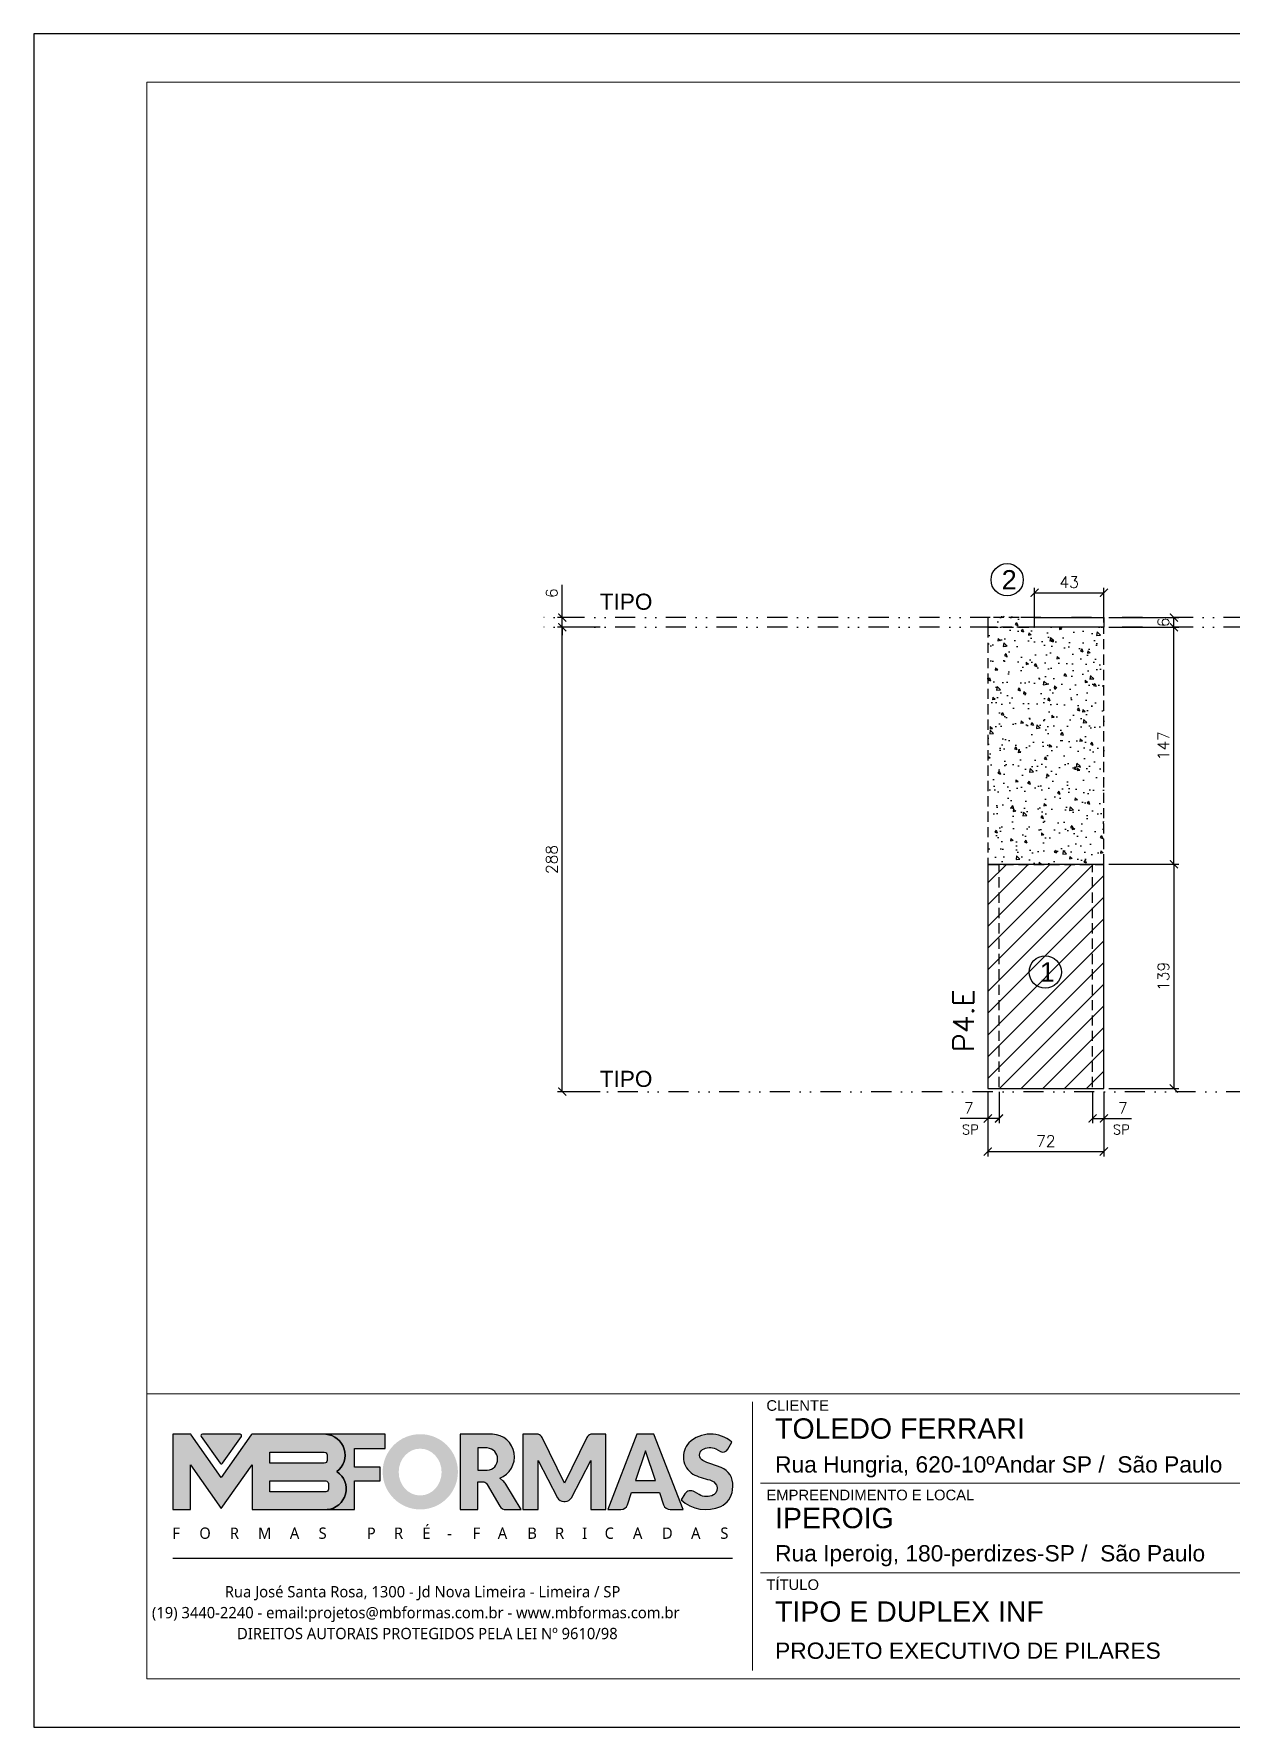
# Model space of a CAD drawing. Extents: x -23436 to 4767, y -3862 to 10024.
# Drawn here: x -15921 to -15179, y 5232 to 6282 of the extents above; entities that cross this region are included whole.
import ezdxf
from ezdxf.enums import TextEntityAlignment as Align

# ---------------------------------------------------------------- set-up
doc = ezdxf.new("R2010")
doc.units = 0
doc.header["$PDMODE"] = 2
doc.header["$PDSIZE"] = 10
doc.linetypes.add('DIVIDE2', pattern=[0.625, 0.25, -0.125, 0, -0.125, 0, -0.125])
doc.linetypes.add('HIDDEN', pattern=[9.525, 6.35, -3.175])
doc.layers.get('0').update_dxf_attribs({"lineweight": 13})
doc.layers.get('Defpoints').update_dxf_attribs({"lineweight": 13})
for name, color, linetype in [('Concreto', 250, 'HIDDEN'), ('Cota', 4, 'Continuous'), ('MB Logo', 254, 'Continuous'), ('Nível', 160, 'Continuous'), ('Painéis', 30, 'Continuous'), ('Reaproveitamento', 252, 'Continuous'), ('Romaneio', 10, 'Continuous'), ('Sarrafo de Pressão', 42, 'HIDDEN'), ('Texto Nível', 251, 'Continuous')]:
    doc.layers.add(name, color=color, linetype=linetype)
for name, color, linetype, lineweight in [('cotas', 4, 'Continuous', 13), ('FOLHA MB', 7, 'Continuous', 13), ('Texto Seção', 7, 'Continuous', 15)]:
    doc.layers.add(name, color=color, linetype=linetype, lineweight=lineweight)
doc.layers.add('Laje_Perimetro', color=7, linetype='Continuous', plot=False)
doc.styles.add('ARIAL', font='arial.ttf', dxfattribs={"oblique": 15, "height": 25})
doc.styles.add('MB_C01', font='arial.ttf', dxfattribs={"height": 1.3})
doc.styles.add('MB_C02', font='arial.ttf', dxfattribs={"height": 2})
doc.styles.add('MB_C03', font='arial.ttf', dxfattribs={"height": 2.5})
doc.styles.add('MB_C04', font='arial.ttf', dxfattribs={"height": 6})
doc.styles.add('MtXpl_Lucida_Sans_Un', font='l_10646.ttf')
doc.styles.add('REGUA-120', font='ROMANS.shx', dxfattribs={"height": 15})
doc.styles.add('ROMANS', font='romans.shx')
doc.dimstyles.new('Cota Paínel', dxfattribs={"dimtxt": 7, "dimasz": 5, "dimexe": 3, "dimexo": 3, "dimgap": 3, "dimtad": 1, "dimdec": 1, "dimzin": 12, "dimdsep": 46, "dimtxsty": 'ROMANS', "dimblk": 'ARCHTICK', "dimcen": 0, "dimclrd": 4, "dimclre": 4, "dimclrt": 1, "dimadec": 1, "dimazin": 3, "dimtfac": 1, "dimtdec": 1, "dimtmove": 0, "dimatfit": 3, "dimldrblk": 'OBLIQUE', "dimfxl": 0, "dimtolj": 1, "dimtzin": 12, "dimarcsym": 0})
doc.dimstyles.new('PAINEL', dxfattribs={"dimtxt": 7, "dimasz": 5, "dimexe": 3, "dimexo": 3, "dimgap": 3, "dimtad": 1, "dimdec": 1, "dimzin": 12, "dimdsep": 46, "dimtxsty": 'ROMANS', "dimblk": 'ARCHTICK', "dimcen": 0, "dimclrd": 4, "dimclre": 4, "dimclrt": 1, "dimadec": 1, "dimazin": 3, "dimtfac": 1, "dimtdec": 1, "dimtmove": 0, "dimatfit": 3, "dimldrblk": 'OBLIQUE', "dimfxl": 0, "dimtolj": 1, "dimtzin": 12, "dimarcsym": 0})

# ---------------------------------------------------------------- blocks, each defined once
blk = doc.blocks.new('MB-NOVO')
at = {"layer": 'MB Logo', "linetype": 'Continuous'}
h = blk.add_hatch(color=256, dxfattribs=at)
h.dxf.hatch_style = 1
h.set_gradient(color1=(242, 132, 69), color2=(247, 180, 141), rotation=90, tint=1)
h.paths.add_polyline_path([(-18529.6, 10980.8), (-18475.7, 10980.8, 0.706757), (-18468.7, 11008, 0.681802), (-18476.7, 11034.9), (-18529.4, 11034.9, 0.243712), (-18530.2, 11034.5), (-18551.7, 11003.9), (-18573.3, 11034.5, 0.243712), (-18574.1, 11034.9), (-18586.5, 11034.9), (-18586.5, 10980.8), (-18573.9, 10980.8), (-18573.9, 11012.9), (-18551.7, 10981.5), (-18529.6, 11012.9)])
h.paths.add_polyline_path([(-18516.8, 11014.1), (-18516.8, 11022), (-18477.8, 11022, -0.414214), (-18475.8, 11020), (-18475.8, 11016.1, -0.414214), (-18477.8, 11014.1)], flags=16)
h.paths.add_polyline_path([(-18516.8, 11001.4), (-18476.8, 11001.4, -0.414214), (-18474.8, 10999.4), (-18474.8, 10995.5, -0.414214), (-18476.8, 10993.5), (-18516.8, 10993.5)], flags=16)
at = {"layer": 'MB Logo', "true_color": 0x262626}
h = blk.add_hatch(color=250, dxfattribs=at)
h.dxf.hatch_style = 1
h.paths.add_polyline_path([(-18537.3, 11033.3, 0.60809), (-18538.1, 11034.9), (-18565.3, 11034.9, 0.60809), (-18566.1, 11033.3), (-18552.5, 11014, 0.518202), (-18550.9, 11014)])
h = blk.add_hatch(color=250, dxfattribs=at)
h.dxf.hatch_style = 1
h.paths.add_polyline_path([(-18456.2, 11011.3), (-18456.2, 11024.6), (-18434.2, 11024.6), (-18434.2, 11034.9), (-18476.7, 11034.9, -0.681802), (-18468.7, 11008, -0.706757), (-18475.7, 10980.8), (-18456.2, 10980.8), (-18456.2, 11001.4), (-18437.8, 11001.4), (-18437.8, 11011.3)])
h = blk.add_hatch(color=250, dxfattribs=at)
h.dxf.hatch_style = 1
h.paths.add_polyline_path([(-18435.9, 11007.9, 1), (-18381.9, 11007.9, 1)])
edge = h.paths.add_edge_path(flags=16)
edge.add_ellipse((-18409, 11007.7), major_axis=(0, 16.8), ratio=0.916255, start_angle=0, end_angle=360)
h = blk.add_hatch(color=250, dxfattribs=at)
h.dxf.hatch_style = 1
h.paths.add_polyline_path([(-18357, 11034.9), (-18380.2, 11034.9), (-18380.2, 10980.8), (-18367.6, 10980.8), (-18367.6, 11000.7), (-18363.4, 11000.7, -0.195765), (-18360.9, 10998.9), (-18351.8, 10983.2, 0.261385), (-18347.5, 10980.8), (-18336.4, 10980.8), (-18347.5, 10999, 0.082429), (-18349.6, 11001.5), (-18351.9, 11003.4, 0.81838)])
h.paths.add_polyline_path([(-18360.8, 11009), (-18367.6, 11009), (-18367.6, 11025), (-18360.8, 11025, -0.92578)], flags=16)
h = blk.add_hatch(color=250, dxfattribs=at)
h.dxf.hatch_style = 1
h.paths.add_polyline_path([(-18286.6, 11015.9), (-18286.6, 10980.8), (-18275.8, 10980.8), (-18275.8, 11034.9), (-18286.6, 11034.9, 0.216647), (-18289.4, 11032.4), (-18305.5, 10999.8), (-18321.6, 11032.7, 0.199908), (-18324.3, 11034.9), (-18335.2, 11034.9), (-18335.2, 10980.8), (-18324.3, 10980.8), (-18324.3, 11015.9), (-18310.4, 10989.3, 0.279644), (-18306, 10986.6, 0.340986), (-18300.5, 10989.3)])
h = blk.add_hatch(color=250, dxfattribs=at)
h.dxf.hatch_style = 1
h.paths.add_polyline_path([(-18274.4, 10980.8), (-18265, 10980.8, 0.322517), (-18260.2, 10984.3), (-18257.3, 10993), (-18237.2, 10993), (-18234.3, 10984.3, 0.322517), (-18229.5, 10980.8), (-18220.3, 10980.8), (-18241.2, 11034.9), (-18253.4, 11034.9)])
h.paths.add_polyline_path([(-18254.4, 11001.6), (-18247.3, 11023), (-18240.1, 11001.6)], flags=16)
h = blk.add_hatch(color=250, dxfattribs=at)
h.dxf.hatch_style = 1
h.paths.add_polyline_path([(-18206, 11024, -0.247671), (-18196.9, 11024.3), (-18193.5, 11022.5, 0.40799), (-18188.2, 11024.1), (-18185.4, 11029.1, 0.392837), (-18216.2, 11028.7, 0.467779), (-18213.3, 11006.3, 0.077523), (-18201.2, 11002.1, -0.214206), (-18196.1, 10997.9, -0.284295), (-18198.2, 10991.4, -0.26924), (-18208.8, 10991.6), (-18212.2, 10993.6, 0.407727), (-18219, 10992.1), (-18221.8, 10987.7, 0.296878), (-18193.2, 10983.1, 0.272251), (-18184.9, 10995.3), (-18184.6, 10997.9, 0.348906), (-18193.7, 11011.2), (-18200.4, 11013.5, -0.045018), (-18205.8, 11015.7, -0.618284)])
at = {"layer": 'MB Logo', "linetype": 'Continuous'}
blk.add_line((-18586.5, 10945.9), (-18184.8, 10945.9), dxfattribs=at)
at = {"layer": 'MB Logo', "color": 23, "linetype": 'Continuous', "true_color": 0xf28445}
for points in [[(-18573.3, 11034.5, 0.243712), (-18574.1, 11034.9), (-18586.5, 11034.9), (-18586.5, 10980.8), (-18573.9, 10980.8), (-18573.9, 11012.9), (-18551.7, 10981.5), (-18529.6, 11012.9), (-18529.6, 10980.8), (-18475.7, 10980.8, 0.706757), (-18468.7, 11008, 0.681802), (-18476.7, 11034.9), (-18529.4, 11034.9, 0.243712), (-18530.2, 11034.5), (-18551.7, 11003.9)], [(-18516.8, 11022), (-18477.8, 11022, -0.414214), (-18475.8, 11020), (-18475.8, 11016.1, -0.414214), (-18477.8, 11014.1), (-18516.8, 11014.1)], [(-18516.8, 11001.4), (-18476.8, 11001.4, -0.414214), (-18474.8, 10999.4), (-18474.8, 10995.5, -0.414214), (-18476.8, 10993.5), (-18516.8, 10993.5)]]:
    blk.add_lwpolyline(points, format="xyb", close=True, dxfattribs=at)
at = {"layer": 'MB Logo', "color": 250, "true_color": 0x262626}
for points in [[(-18537.3, 11033.3, 0.60809), (-18538.1, 11034.9), (-18565.3, 11034.9, 0.60809), (-18566.1, 11033.3), (-18552.5, 11014, 0.518202), (-18550.9, 11014)], [(-18437.8, 11011.3), (-18456.2, 11011.3), (-18456.2, 11024.6), (-18434.2, 11024.6), (-18434.2, 11034.9), (-18476.7, 11034.9, -0.681802), (-18468.7, 11008, -0.706757), (-18475.7, 10980.8), (-18456.2, 10980.8), (-18456.2, 11001.4), (-18437.8, 11001.4)], [(-18347.5, 10980.8), (-18336.4, 10980.8), (-18347.5, 10999, 0.082429), (-18349.6, 11001.5), (-18351.9, 11003.4, 0.81838), (-18357, 11034.9), (-18380.2, 11034.9), (-18380.2, 10980.8), (-18367.6, 10980.8), (-18367.6, 11000.7), (-18363.4, 11000.7, -0.209789), (-18360.8, 10998.7), (-18351.8, 10983.2, 0.261385)], [(-18286.6, 11015.9), (-18286.6, 10980.8), (-18275.8, 10980.8), (-18275.8, 11034.9), (-18286.6, 11034.9, 0.216647), (-18289.4, 11032.4), (-18305.5, 10999.8), (-18321.5, 11032.4, 0.216647), (-18324.3, 11034.9), (-18335.2, 11034.9), (-18335.2, 10980.8), (-18324.3, 10980.8), (-18324.3, 11015.9), (-18310.4, 10989.3, 0.279644), (-18306, 10986.6), (-18304.9, 10986.6, 0.279644), (-18300.5, 10989.3)], [(-18265, 10980.8, 0.322517), (-18260.2, 10984.3), (-18257.3, 10993), (-18237.2, 10993), (-18234.3, 10984.3, 0.322517), (-18229.5, 10980.8), (-18220.3, 10980.8), (-18241.2, 11034.9), (-18253.4, 11034.9), (-18274.4, 10980.8)], [(-18206.2, 11015.9, -0.549626), (-18206.4, 11023.8, -0.258723), (-18196.9, 11024.3), (-18193.5, 11022.5, 0.40799), (-18188.2, 11024.1), (-18185.4, 11029.1, 0.392837), (-18216.2, 11028.7, 0.467779), (-18213.3, 11006.3, 0.077523), (-18201.2, 11002.1, -0.203897), (-18196.3, 10998.2), (-18196.1, 10997.8, -0.267611), (-18198, 10991.6), (-18198.5, 10991.3, -0.261145), (-18208.8, 10991.6), (-18212.2, 10993.6, 0.407727), (-18219, 10992.1), (-18221.8, 10987.7, 0.296878), (-18193.2, 10983.1, 0.265963), (-18184.9, 10994.9), (-18184.7, 10997.6, 0.340466), (-18193.1, 11011), (-18200.4, 11013.5, -0.049298)], [(-18367.6, 11009), (-18360.8, 11009, 0.92578), (-18360.8, 11025), (-18367.6, 11025)]]:
    blk.add_lwpolyline(points, format="xyb", close=True, dxfattribs=at)
blk.add_lwpolyline([(-18247.3, 11023), (-18254.4, 11001.6), (-18240.1, 11001.6)], close=True, dxfattribs=at)
at = {"layer": 'MB Logo', "color": 250, "true_color": 0x262626, "style": 'MtXpl_Lucida_Sans_Un'}
for s, height, p in [('F', 8.12, (-18586.8, 10959.8)), ('O', 8.12, (-18567.5, 10959.8)), ('R', 8.12, (-18545.6, 10959.8)), ('M', 8.12, (-18525.4, 10959.8)), ('A', 8.12, (-18502.5, 10959.8)), ('S', 8.12, (-18481.9, 10959.8)), ('P', 8.12, (-18447.3, 10959.8)), ('R', 8.12, (-18427.8, 10959.8)), ('É', 8.12, (-18407.5, 10959.8)), ('-', 8.12, (-18389.6, 10959.8)), ('F', 8.12, (-18371.4, 10959.8)), ('A', 8.12, (-18353.3, 10959.8)), ('B', 8.12, (-18332.1, 10959.8)), ('R', 8.12, (-18312.2, 10959.8)), ('I', 8.12, (-18292.7, 10959.8)), ('C', 8.12, (-18276.6, 10959.8)), ('A', 8.12, (-18256.3, 10959.8)), ('D', 8.12, (-18235.5, 10959.8)), ('A', 8.12, (-18214.6, 10959.8)), ('S', 8.12, (-18193.6, 10959.8)), ('DIREITOS AUTORAIS PROTEGIDOS PELA LEI Nº 9610/98', 8.122, (-18540.4, 10887.8))]:
    blk.add_text(s, height=height, dxfattribs=at).set_placement(p)
at = {"layer": 'MB Logo', "style": 'MtXpl_Lucida_Sans_Un'}
for s, p in [('Rua José Santa Rosa, 1300 - Jd Nova Limeira - Limeira / SP', (-18549.2, 10917.8)), ('(19) 3440-2240 - email:projetos@mbformas.com.br - www.mbformas.com.br', (-18601.5, 10902.8))]:
    blk.add_text(s, height=8.122, dxfattribs=at).set_placement(p)
blk = doc.blocks.new('A$C169d8357')
at = {"layer": 'FOLHA MB', "color": 1}
for p, q in [((1109.8, 356.7), (70, 356.7)), ((445.6, 351.7), (445.6, 185)), ((786.6, 351.7), (786.6, 250.7)), ((943.1, 351.7), (943.1, 185)), ((1109.8, 356.7), (1109.8, 179.9)), ((1455, 356.7), (1109.8, 356.7)), ((1155.3, 185), (1155.3, 351.7)), ((1232.6, 351.7), (1232.6, 185)), ((1455, 331.5), (1109.8, 331.5)), ((938.1, 316.3), (791.6, 316.3)), ((1109.8, 316.3), (948.2, 316.3)), ((1029, 311.3), (1029, 286)), ((1455, 306.2), (1109.8, 306.2)), ((781.5, 301.2), (450.7, 301.2)), ((938.1, 281), (791.6, 281)), ((1109.8, 281), (948.2, 281)), ((1029, 275.9), (1029, 250.7)), ((1455, 281), (1109.8, 281)), ((1455, 255.7), (1109.8, 255.7)), ((938.1, 245.6), (450.7, 245.6)), ((1109.8, 245.6), (948.2, 245.6)), ((1029, 240.6), (1029, 185)), ((1455, 230.4), (1109.8, 230.4)), ((1455, 205.2), (1109.8, 205.2))]:
    blk.add_line(p, q, dxfattribs=at)
for points in [[(0, 1199.9), (0, 149.9), (1485, 149.9), (1485, 1199.9)], [(70, 1169.9), (70, 179.9), (1455, 179.9), (1455, 1169.9)]]:
    blk.add_lwpolyline(points, close=True, dxfattribs=at)
at = {"layer": 'MB Logo', "xscale": 0.8642040370897565, "yscale": 0.8642040370897565, "zscale": 0.8642040370897565}
blk.add_blockref('MB-NOVO', (16148.7, -9204.8), dxfattribs=at)
at = {"layer": 'FOLHA MB', "color": 6}
for s, height, style, p in [('CLIENTE', 6.57, 'MB_C01', (454.3, 346.1)), ('RESPONSÁVEL TÉCNICO', 6.566, 'MB_C01', (791.2, 344.6)), ('FASE DO PROJETO', 6.566, 'MB_C01', (947.8, 344.6)), ('Rua Hungria, 620-10ºAndar SP /  São Paulo', 10.102, 'MB_C02', (459.7, 307.8)), ('PROJETISTA', 6.57, 'MB_C01', (791.2, 306.7)), ('DATA', 6.57, 'MB_C01', (947.8, 306.7)), ('ESCALA', 6.57, 'MB_C01', (1033.7, 306.7)), ('EMPREENDIMENTO E LOCAL', 6.566, 'MB_C01', (454.3, 290.6)), ('DISCIPLINA', 6.57, 'MB_C01', (791.2, 271.4)), ('COR MADEIRA', 6.566, 'MB_C01', (947.8, 271.4)), ('COR TARJA', 6.57, 'MB_C01', (1033.7, 271.4)), ('Rua Iperoig, 180-perdizes-SP /  São Paulo', 10.102, 'MB_C02', (459.7, 252.7)), ('TÍTULO', 6.57, 'MB_C01', (454.3, 235)), ('REVISÃO', 6.57, 'MB_C01', (947.8, 236.5)), ('FOLHA', 6.57, 'MB_C01', (1033.7, 236.5)), ('PROJETO EXECUTIVO DE PILARES', 10.102, 'MB_C02', (459.7, 192.3))]:
    blk.add_text(s, height=height, dxfattribs=dict(at, style=style)).set_placement(p)
at = {"layer": 'FOLHA MB', "color": 5}
for s, height, style, p in [('TOLEDO FERRARI', 12.628, 'MB_C03', (459.7, 328.8)), ('DANIEL RODRIGUES', 10.102, 'MB_C02', (791.6, 322.4)), ('EXECUTIVO', 10.1, 'MB_C02', (948.1, 320.5)), ('THAÍS BANDEIRA', 10.102, 'MB_C02', (791.5, 285.1)), ('31/05/2023', 10.1, 'MB_C02', (948.1, 285.1)), ('1:50', 10.1, 'MB_C02', (1034, 287.1)), ('IPEROIG', 12.63, 'MB_C03', (459.7, 273.3)), ('PADRÃO', 10.1, 'MB_C02', (948.1, 251.8)), ('FORMA DE MADEIRA', 10.102, 'MB_C02', (791.6, 251.7)), ('S/COR', 10.1, 'MB_C02', (1034, 251.8)), ('TIPO E DUPLEX INF', 12.628, 'MB_C03', (459.7, 215.3)), ('00', 10.1, 'MB_C02', (1126.7, 211.8)), ('31/05/23', 10.1, 'MB_C02', (1166.5, 211.6)), ('EMISSÃO INICIAL', 10.102, 'MB_C02', (1243.1, 211.6)), ('00', 12.63, 'MB_C03', (967.6, 205))]:
    blk.add_text(s, height=height, dxfattribs=dict(at, style=style)).set_placement(p)
at = {"layer": 'FOLHA MB', "color": 6, "style": 'MB_C01'}
for s, p in [('REV. Nº', (1132.5, 198.1)), ('DATA', (1189.7, 198.1)), ('DESCRIÇÃO', (1265.5, 198.1))]:
    blk.add_text(s, height=6.57, dxfattribs=at).set_placement(p, align=Align.MIDDLE_CENTER)
at = {"layer": 'FOLHA MB', "insert": (1239.4, 189.4), "char_height": 5.051, "width": 210.818, "attachment_point": 1, "style": 'MB_C04'}
blk.add_mtext('TOLEDO-IPEROIG-LO-TIP-DINF-PI-R00.DWG', dxfattribs=at)
blk = doc.blocks.new('_ArchTick')
at = {"color": 0, "linetype": 'ByBlock', "const_width": 0.15}
blk.add_lwpolyline([(-0.5, -0.5), (0.5, 0.5)], dxfattribs=at)
blk = doc.blocks.new('*D3846')
at = {"layer": 'Cota', "color": 4, "lineweight": -2, "transparency": 16777216}
for p, q in [((-15329.8, 5626.2), (-15329.8, 5606.7)), ((-15322.8, 5626.2), (-15322.8, 5606.7)), ((-15329.8, 5609.7), (-15347, 5609.7)), ((-15322.8, 5609.7), (-15329.8, 5609.7))]:
    blk.add_line(p, q, dxfattribs=at)
at = {"layer": 'Defpoints', "color": 0, "transparency": 16777216}
for p in [(-15329.8, 5629.2), (-15322.8, 5629.2), (-15329.8, 5609.7)]:
    blk.add_point(p, dxfattribs=at)
at = {"layer": 'Cota', "color": 4, "lineweight": -2, "transparency": 16777216, "xscale": 5, "yscale": 5, "zscale": 5, "rotation": 180}
blk.add_blockref('_ArchTick', (-15329.8, 5609.7), dxfattribs=at)
at = {"layer": 'Cota', "color": 4, "lineweight": -2, "transparency": 16777216, "xscale": 5, "yscale": 5, "zscale": 5}
blk.add_blockref('_ArchTick', (-15322.8, 5609.7), dxfattribs=at)
at = {"layer": 'Cota', "color": 1, "transparency": 16777216, "insert": (-15341.6, 5616.2), "char_height": 7, "attachment_point": 5, "style": 'ROMANS'}
blk.add_mtext('\\A1;7', dxfattribs=at)
blk = doc.blocks.new('_OBLIQUE')
at = {"color": 0, "linetype": 'ByBlock', "lineweight": -2}
for p, q in [((0, 0), (-1, 0)), ((-0.5, -0.5), (0.5, 0.5))]:
    blk.add_line(p, q, dxfattribs=at)
blk = doc.blocks.new('*D3847')
at = {"layer": 'Cota', "color": 4, "lineweight": -2, "transparency": 16777216}
for p, q in [((-15264.8, 5626.2), (-15264.8, 5606.7)), ((-15257.8, 5626.2), (-15257.8, 5606.7)), ((-15264.8, 5609.7), (-15257.8, 5609.7)), ((-15257.8, 5609.7), (-15240.6, 5609.7))]:
    blk.add_line(p, q, dxfattribs=at)
at = {"layer": 'Defpoints', "color": 0, "transparency": 16777216}
for p in [(-15264.8, 5629.2), (-15257.8, 5629.2), (-15257.8, 5609.7)]:
    blk.add_point(p, dxfattribs=at)
at = {"layer": 'Cota', "color": 4, "lineweight": -2, "transparency": 16777216, "xscale": 5, "yscale": 5, "zscale": 5, "rotation": 180}
blk.add_blockref('_ArchTick', (-15264.8, 5609.7), dxfattribs=at)
at = {"layer": 'Cota', "color": 4, "lineweight": -2, "transparency": 16777216, "xscale": 5, "yscale": 5, "zscale": 5}
blk.add_blockref('_ArchTick', (-15257.8, 5609.7), dxfattribs=at)
at = {"layer": 'Cota', "color": 1, "transparency": 16777216, "insert": (-15246, 5616.2), "char_height": 7, "attachment_point": 5, "style": 'ROMANS'}
blk.add_mtext('\\A1;7', dxfattribs=at)
blk = doc.blocks.new('*D3848')
at = {"layer": 'Cota', "color": 4, "lineweight": -2, "transparency": 16777216}
for p, q in [((-15329.8, 5626.2), (-15329.8, 5586.2)), ((-15257.8, 5626.2), (-15257.8, 5586.2)), ((-15329.8, 5589.2), (-15257.8, 5589.2))]:
    blk.add_line(p, q, dxfattribs=at)
at = {"layer": 'Defpoints', "color": 0, "transparency": 16777216}
for p in [(-15329.8, 5629.2), (-15257.8, 5629.2), (-15257.8, 5589.2)]:
    blk.add_point(p, dxfattribs=at)
at = {"layer": 'Cota', "color": 4, "lineweight": -2, "transparency": 16777216, "xscale": 5, "yscale": 5, "zscale": 5, "rotation": 180}
blk.add_blockref('_ArchTick', (-15329.8, 5589.2), dxfattribs=at)
at = {"layer": 'Cota', "color": 4, "lineweight": -2, "transparency": 16777216, "xscale": 5, "yscale": 5, "zscale": 5}
blk.add_blockref('_ArchTick', (-15257.8, 5589.2), dxfattribs=at)
at = {"layer": 'Cota', "color": 1, "transparency": 16777216, "insert": (-15293.8, 5595.7), "char_height": 7, "attachment_point": 5, "style": 'ROMANS'}
blk.add_mtext('\\A1;72', dxfattribs=at)
blk = doc.blocks.new('*D3849')
at = {"layer": 'Cota', "color": 4, "lineweight": -2, "transparency": 16777216}
for p, q in [((-15254.8, 5767.3), (-15211.4, 5767.3)), ((-15214.4, 5767.3), (-15214.4, 5628.3)), ((-15254.8, 5628.3), (-15211.4, 5628.3))]:
    blk.add_line(p, q, dxfattribs=at)
at = {"layer": 'Defpoints', "color": 0, "transparency": 16777216}
for p in [(-15257.8, 5767.3), (-15257.8, 5628.3), (-15214.4, 5628.3)]:
    blk.add_point(p, dxfattribs=at)
at = {"layer": 'Cota', "color": 4, "lineweight": -2, "transparency": 16777216, "xscale": 5, "yscale": 5, "zscale": 5}
for p, rotation in [((-15214.4, 5767.3), 90), ((-15214.4, 5628.3), 270)]:
    blk.add_blockref('_ArchTick', p, dxfattribs=dict(at, rotation=rotation))
at = {"layer": 'Cota', "color": 1, "transparency": 16777216, "insert": (-15220.9, 5697.8), "char_height": 7, "attachment_point": 5, "rotation": 90, "style": 'ROMANS'}
blk.add_mtext('\\A1;139', dxfattribs=at)
blk = doc.blocks.new('*D3855')
at = {"layer": 'Cota', "color": 4, "lineweight": -2, "transparency": 16777216}
for p, q in [((-15300.8, 5917.3), (-15300.8, 5938.7)), ((-15300.8, 5935.7), (-15257.8, 5935.7)), ((-15257.8, 5917.3), (-15257.8, 5938.7))]:
    blk.add_line(p, q, dxfattribs=at)
at = {"layer": 'Defpoints', "color": 0, "transparency": 16777216}
for p in [(-15257.8, 5935.7), (-15300.8, 5914.3), (-15257.8, 5914.3)]:
    blk.add_point(p, dxfattribs=at)
at = {"layer": 'Cota', "color": 4, "lineweight": -2, "transparency": 16777216, "xscale": 5, "yscale": 5, "zscale": 5, "rotation": 180}
blk.add_blockref('_ArchTick', (-15300.8, 5935.7), dxfattribs=at)
at = {"layer": 'Cota', "color": 4, "lineweight": -2, "transparency": 16777216, "xscale": 5, "yscale": 5, "zscale": 5}
blk.add_blockref('_ArchTick', (-15257.8, 5935.7), dxfattribs=at)
at = {"layer": 'Cota', "color": 1, "transparency": 16777216, "insert": (-15279.3, 5942.2), "char_height": 7, "attachment_point": 5, "style": 'ROMANS'}
blk.add_mtext('\\A1;43', dxfattribs=at)
blk = doc.blocks.new('*D3856')
at = {"layer": 'Cota', "color": 4, "lineweight": -2, "transparency": 16777216}
for p, q in [((-15254.8, 5914.3), (-15211.4, 5914.3)), ((-15214.4, 5767.3), (-15214.4, 5914.3)), ((-15254.8, 5767.3), (-15211.4, 5767.3))]:
    blk.add_line(p, q, dxfattribs=at)
at = {"layer": 'Defpoints', "color": 0, "transparency": 16777216}
for p in [(-15257.8, 5914.3), (-15214.4, 5914.3), (-15257.8, 5767.3)]:
    blk.add_point(p, dxfattribs=at)
at = {"layer": 'Cota', "color": 4, "lineweight": -2, "transparency": 16777216, "xscale": 5, "yscale": 5, "zscale": 5}
for p, rotation in [((-15214.4, 5914.3), 90), ((-15214.4, 5767.3), 270)]:
    blk.add_blockref('_ArchTick', p, dxfattribs=dict(at, rotation=rotation))
at = {"layer": 'Cota', "color": 1, "transparency": 16777216, "insert": (-15220.9, 5840.8), "char_height": 7, "attachment_point": 5, "rotation": 90, "style": 'ROMANS'}
blk.add_mtext('\\A1;147', dxfattribs=at)
blk = doc.blocks.new('*D3857')
at = {"layer": 'Cota', "color": 4, "lineweight": -2, "transparency": 16777216}
for p, q in [((-15254.8, 5920.3), (-15211.4, 5920.3)), ((-15254.8, 5914.3), (-15211.4, 5914.3)), ((-15214.4, 5914.3), (-15214.4, 5920.3))]:
    blk.add_line(p, q, dxfattribs=at)
at = {"layer": 'Defpoints', "color": 0, "transparency": 16777216}
for p in [(-15257.8, 5920.3), (-15257.8, 5914.3), (-15214.4, 5920.3)]:
    blk.add_point(p, dxfattribs=at)
at = {"layer": 'Cota', "color": 4, "lineweight": -2, "transparency": 16777216, "xscale": 5, "yscale": 5, "zscale": 5}
for p, rotation in [((-15214.4, 5920.3), 90), ((-15214.4, 5914.3), 270)]:
    blk.add_blockref('_ArchTick', p, dxfattribs=dict(at, rotation=rotation))
at = {"layer": 'Cota', "color": 1, "transparency": 16777216, "insert": (-15220.9, 5917.3), "char_height": 7, "attachment_point": 5, "rotation": 90, "style": 'ROMANS'}
blk.add_mtext('\\A1;6', dxfattribs=at)
blk = doc.blocks.new('*D5064')
at = {"layer": 'cotas', "color": 4, "lineweight": -2, "transparency": 16777216}
for p, q in [((-15570.2, 5914.3), (-15596.7, 5914.3)), ((-15593.7, 5626.3), (-15593.7, 5914.3)), ((-15570.2, 5626.3), (-15596.7, 5626.3))]:
    blk.add_line(p, q, dxfattribs=at)
at = {"layer": 'Defpoints', "color": 0, "transparency": 16777216}
for p in [(-15593.7, 5914.3), (-15567.2, 5914.3), (-15567.2, 5626.3)]:
    blk.add_point(p, dxfattribs=at)
at = {"layer": 'cotas', "color": 4, "lineweight": -2, "transparency": 16777216, "xscale": 5, "yscale": 5, "zscale": 5}
for p, rotation in [((-15593.7, 5914.3), 90), ((-15593.7, 5626.3), 270)]:
    blk.add_blockref('_ArchTick', p, dxfattribs=dict(at, rotation=rotation))
at = {"layer": 'cotas', "color": 1, "transparency": 16777216, "insert": (-15600.2, 5770.3), "char_height": 7, "attachment_point": 5, "rotation": 90, "style": 'ROMANS'}
blk.add_mtext('\\A1;288', dxfattribs=at)
blk = doc.blocks.new('*D5065')
at = {"layer": 'cotas', "color": 4, "lineweight": -2, "transparency": 16777216}
for p, q in [((-15593.7, 5920.3), (-15593.7, 5940.6)), ((-15583.1, 5920.3), (-15596.7, 5920.3)), ((-15583.1, 5914.3), (-15596.7, 5914.3)), ((-15593.7, 5914.3), (-15593.7, 5920.3)), ((-15593.7, 5914.3), (-15593.7, 5909.3))]:
    blk.add_line(p, q, dxfattribs=at)
at = {"layer": 'Defpoints', "color": 0, "transparency": 16777216}
for p in [(-15593.7, 5920.3), (-15580.1, 5920.3), (-15580.1, 5914.3)]:
    blk.add_point(p, dxfattribs=at)
at = {"layer": 'cotas', "color": 4, "lineweight": -2, "transparency": 16777216, "xscale": 5, "yscale": 5, "zscale": 5}
for p, rotation in [((-15593.7, 5920.3), 270), ((-15593.7, 5914.3), 90)]:
    blk.add_blockref('_ArchTick', p, dxfattribs=dict(at, rotation=rotation))
at = {"layer": 'cotas', "color": 1, "transparency": 16777216, "insert": (-15600.2, 5935.4), "char_height": 7, "attachment_point": 5, "rotation": 90, "style": 'ROMANS'}
blk.add_mtext('\\A1;6', dxfattribs=at)

msp = doc.modelspace()

# ---------------------------------------------------------------- hatches: boundary and pattern name
at = {"layer": 'Concreto'}
h = msp.add_hatch(dxfattribs=at)
h.set_pattern_fill('AR-CONC', color=256, scale=0.1, angle=-90)
h.set_pattern_definition([(320, (3064.161, 18401.238), (-1.593909, -18.218467), [1.905, -20.955]), (265, (3064.161, 18401.238), (19.105685, 3.524342), [1.524, -16.764058]), (10.451445, (3064.028, 18399.72), (17.511775, -14.694125), [1.619001, -17.809024]), (316.1842, (3069.24, 18401.238), (-4.204233, -27.107904), [2.8575, -31.4325]), (6.63556, (3068.89, 18398.98), (24.742612, -23.740413), [2.428502, -26.71356]), (261.18415, (3069.24, 18401.238), (24.742612, -23.740413), [2.285997, -25.145973]), (291, (3067.971, 18398.698), (-10.22652, -15.161439), [1.905, -20.955]), (236, (3067.971, 18398.698), (18.418797, -6.180203), [1.524, -16.764]), (341.451445, (3067.119, 18397.434), (8.192277, -21.341642), [1.619001, -17.808994]), (307.5, (3064.161, 18401.238), (8.4555039, -0.3088603), [0, -16.5608, 0, -17.018, 0, -16.8275]), (277.5, (3064.161, 18401.238), (10.0180575, -6.6819663), [0, -9.7028, 0, -16.1798, 0, -6.4135]), (237.5, (3064.161, 18406.902), (-0.5728744, -13.5590595), [0, -6.35, 0, -19.812, 0, -26.289]), (227.5, (3064.161, 18409.442), (2.542649, -14.812918), [0, -8.255, 0, -13.1572, 0, -18.669])])
h.paths.add_polyline_path([(-15329.791, 5914.259), (-15307.791, 5914.259), (-15307.791, 5921.259), (-15329.791, 5921.259)])
h = msp.add_hatch(dxfattribs=at)
h.set_pattern_fill('AR-CONC', color=256, scale=0.1, angle=-90)
h.set_pattern_definition([(320, (4657.302, 19648.71), (-1.593909, -18.218467), [1.905, -20.955]), (265, (4657.302, 19648.71), (19.105685, 3.524342), [1.524, -16.764058]), (10.451445, (4657.17, 19647.192), (17.511775, -14.694125), [1.619001, -17.809024]), (316.1842, (4662.382, 19648.71), (-4.204233, -27.107904), [2.8575, -31.4325]), (6.63556, (4662.032, 19646.45), (24.742612, -23.740413), [2.428502, -26.71356]), (261.18415, (4662.382, 19648.71), (24.742612, -23.740413), [2.285997, -25.145973]), (291, (4661.112, 19646.17), (-10.22652, -15.161439), [1.905, -20.955]), (236, (4661.112, 19646.17), (18.418797, -6.180203), [1.524, -16.764]), (341.451445, (4660.26, 19644.907), (8.192277, -21.341642), [1.619001, -17.808994]), (307.5, (4657.302, 19648.71), (8.4555039, -0.3088603), [0, -16.5608, 0, -17.018, 0, -16.8275]), (277.5, (4657.302, 19648.71), (10.0180575, -6.6819663), [0, -9.7028, 0, -16.1798, 0, -6.4135]), (237.5, (4657.302, 19654.3744), (-0.5728744, -13.5590595), [0, -6.35, 0, -19.812, 0, -26.289]), (227.5, (4657.302, 19656.914), (2.542649, -14.812918), [0, -8.255, 0, -13.1572, 0, -18.669])])
h.paths.add_polyline_path([(-15329.791, 5767.259), (-15257.791, 5767.259), (-15257.791, 5914.259), (-15329.791, 5914.259)])
at = {"layer": 'Reaproveitamento'}
h = msp.add_hatch(dxfattribs=at)
h.set_pattern_fill('ANSI31', color=256, scale=3, style=0)
h.set_pattern_definition([(45, (-11602.353, 0), (-6.735192, 6.735192), [])])
h.paths.add_polyline_path([(-15329.791, 5628.259), (-15257.791, 5628.259), (-15257.791, 5767.259), (-15329.791, 5767.259)])

# ---------------------------------------------------------------- linework, layer by layer
at = {"layer": 'Concreto'}
for points in [[(-15329.791, 5914.259), (-15300.791, 5914.259), (-15300.791, 5920.259), (-15329.791, 5920.259)], [(-15329.791, 5767.259), (-15257.791, 5767.259), (-15257.791, 5914.259), (-15329.791, 5914.259)]]:
    msp.add_lwpolyline(points, close=True, dxfattribs=at)
at = {"layer": 'cotas', "color": 50}
for p, q in [((-15300.791, 5920.259), (-15300.791, 5917.259)), ((-15300.791, 5920.259), (-15257.791, 5920.259)), ((-15300.791, 5914.259), (-15300.791, 5917.259)), ((-15300.791, 5914.259), (-15257.791, 5914.259)), ((-15257.791, 5920.259), (-15257.791, 5917.259)), ((-15257.791, 5914.259), (-15257.791, 5917.259))]:
    msp.add_line(p, q, dxfattribs=at)
at = {"layer": 'Laje_Perimetro'}
msp.add_lwpolyline([(-14436.356, 6282.259), (-15921.377, 6282.259), (-15921.377, 5232.259), (-14436.356, 5232.259)], close=True, dxfattribs=at)
at = {"layer": 'Nível', "linetype": 'DIVIDE2', "ltscale": 50}
for p, q in [((-14604.917, 5920.259), (-15606.927, 5920.259)), ((-14604.917, 5914.259), (-15606.927, 5914.259)), ((-14571.869, 5626.259), (-15573.879, 5626.259))]:
    msp.add_line(p, q, dxfattribs=at)
at = {"layer": 'Painéis', "color": 32, "true_color": 0xcd6928}
for points in [[(-15300.791, 5920.259), (-15257.791, 5920.259), (-15257.791, 5914.259), (-15300.791, 5914.259)], [(-15329.791, 5628.259), (-15257.791, 5628.259), (-15257.791, 5767.259), (-15329.791, 5767.259)]]:
    msp.add_lwpolyline(points, close=True, dxfattribs=at)
at = {"layer": 'Romaneio'}
for centre in [(-15317.753, 5943.732), (-15294.148, 5700.517)]:
    msp.add_circle(centre, 10, dxfattribs=at)
at = {"layer": 'Sarrafo de Pressão'}
for p, q in [((-15322.791, 5629.162), (-15322.791, 5767.259)), ((-15264.791, 5629.162), (-15264.791, 5767.259))]:
    msp.add_line(p, q, dxfattribs=at)

# ---------------------------------------------------------------- block references
at = {"layer": 'MB Logo'}
msp.add_blockref('A$C169d8357', (-15921.377, 5082.321), dxfattribs=at)

# ---------------------------------------------------------------- texts
at = {"layer": 'Romaneio', "color": 0, "style": 'ARIAL'}
for s, p in [('2', (-15316.5, 5943.732)), ('1', (-15292.896, 5700.517))]:
    msp.add_text(s, height=12, dxfattribs=at).set_placement(p, align=Align.MIDDLE_CENTER)
at = {"layer": 'Texto Nível', "style": 'ARIAL'}
for p in [(-15537.771, 5925.135), (-15537.771, 5629.249)]:
    msp.add_text('TIPO', height=10, dxfattribs=at).set_placement(p, align=Align.RIGHT)
at = {"layer": 'Texto Seção', "insert": (-15338.347, 5650.832), "char_height": 13, "width": 285.32988, "attachment_point": 7, "rotation": 90, "style": 'REGUA-120'}
msp.add_mtext('P4.E', dxfattribs=at)
at = {"layer": 'Texto Seção', "char_height": 6, "style": 'ROMANS'}
for insert, attachment_point in [((-15345.85, 5599.832), 7), ((-15241.731, 5599.832), 9)]:
    msp.add_mtext('SP', dxfattribs=dict(at, insert=insert, attachment_point=attachment_point))

# ---------------------------------------------------------------- dimensions: what is measured, and where the dimension line sits
at = {"layer": 'Cota'}
dim = msp.add_linear_dim(base=(-15257.791, 5935.668), p1=(-15300.791, 5914.259), p2=(-15257.791, 5914.259), dimstyle='Cota Paínel', dxfattribs=at)
dim.commit()
dim.dimension.update_dxf_attribs({"geometry": '*D3855', "text_midpoint": (-15279.291, 5942.168)})
dim = msp.add_linear_dim(base=(-15214.423, 5920.259), p1=(-15257.791, 5914.259), p2=(-15257.791, 5920.259), angle=90, dimstyle='PAINEL', override={"dimarcsym": 2}, dxfattribs=at)
dim.commit()
dim.dimension.update_dxf_attribs({"geometry": '*D3857', "text_midpoint": (-15214.423, 5917.259), "dimtype": 160})
dim = msp.add_linear_dim(base=(-15214.423, 5914.259), p1=(-15257.791, 5767.259), p2=(-15257.791, 5914.259), angle=90, dimstyle='PAINEL', override={"dimarcsym": 2}, dxfattribs=at)
dim.commit()
dim.dimension.update_dxf_attribs({"geometry": '*D3856', "text_midpoint": (-15220.923, 5840.759)})
at = {"layer": 'Cota', "color": 3}
dim = msp.add_linear_dim(base=(-15214.423, 5628.259), p1=(-15257.791, 5767.259), p2=(-15257.791, 5628.259), angle=90, dimstyle='Cota Paínel', dxfattribs=at)
dim.commit()
dim.dimension.update_dxf_attribs({"geometry": '*D3849', "text_midpoint": (-15220.923, 5697.759)})
at = {"layer": 'Cota'}
dim = msp.add_linear_dim(base=(-15329.791, 5609.685), p1=(-15322.791, 5629.162), p2=(-15329.791, 5629.162), dimstyle='Cota Paínel', dxfattribs=at)
dim.commit()
dim.dimension.update_dxf_attribs({"geometry": '*D3846', "text_midpoint": (-15341.624, 5609.685), "dimtype": 160})
at = {"layer": 'Cota', "color": 3}
dim = msp.add_linear_dim(base=(-15257.791, 5589.183), p1=(-15329.791, 5629.162), p2=(-15257.791, 5629.162), dimstyle='Cota Paínel', dxfattribs=at)
dim.commit()
dim.dimension.update_dxf_attribs({"geometry": '*D3848', "text_midpoint": (-15293.791, 5595.683)})
at = {"layer": 'Cota'}
dim = msp.add_linear_dim(base=(-15257.791, 5609.685), p1=(-15264.791, 5629.162), p2=(-15257.791, 5629.162), angle=180, dimstyle='Cota Paínel', dxfattribs=at)
dim.commit()
dim.dimension.update_dxf_attribs({"geometry": '*D3847', "text_midpoint": (-15245.957, 5609.685), "dimtype": 160})
at = {"layer": 'cotas', "color": 2}
for base, p1, p2, picture, middle in [((-15593.743, 5920.259), (-15580.065, 5914.259), (-15580.065, 5920.259), '*D5065', (-15600.243, 5935.426)), ((-15593.743, 5914.259), (-15567.219, 5626.259), (-15567.219, 5914.259), '*D5064', (-15600.243, 5770.259))]:
    dim = msp.add_linear_dim(base=base, p1=p1, p2=p2, angle=90, dimstyle='PAINEL', override={"dimarcsym": 2}, dxfattribs=at)
    dim.commit()
    dim.dimension.update_dxf_attribs({"geometry": picture, "text_midpoint": middle})

doc.saveas('drawing.dxf')
